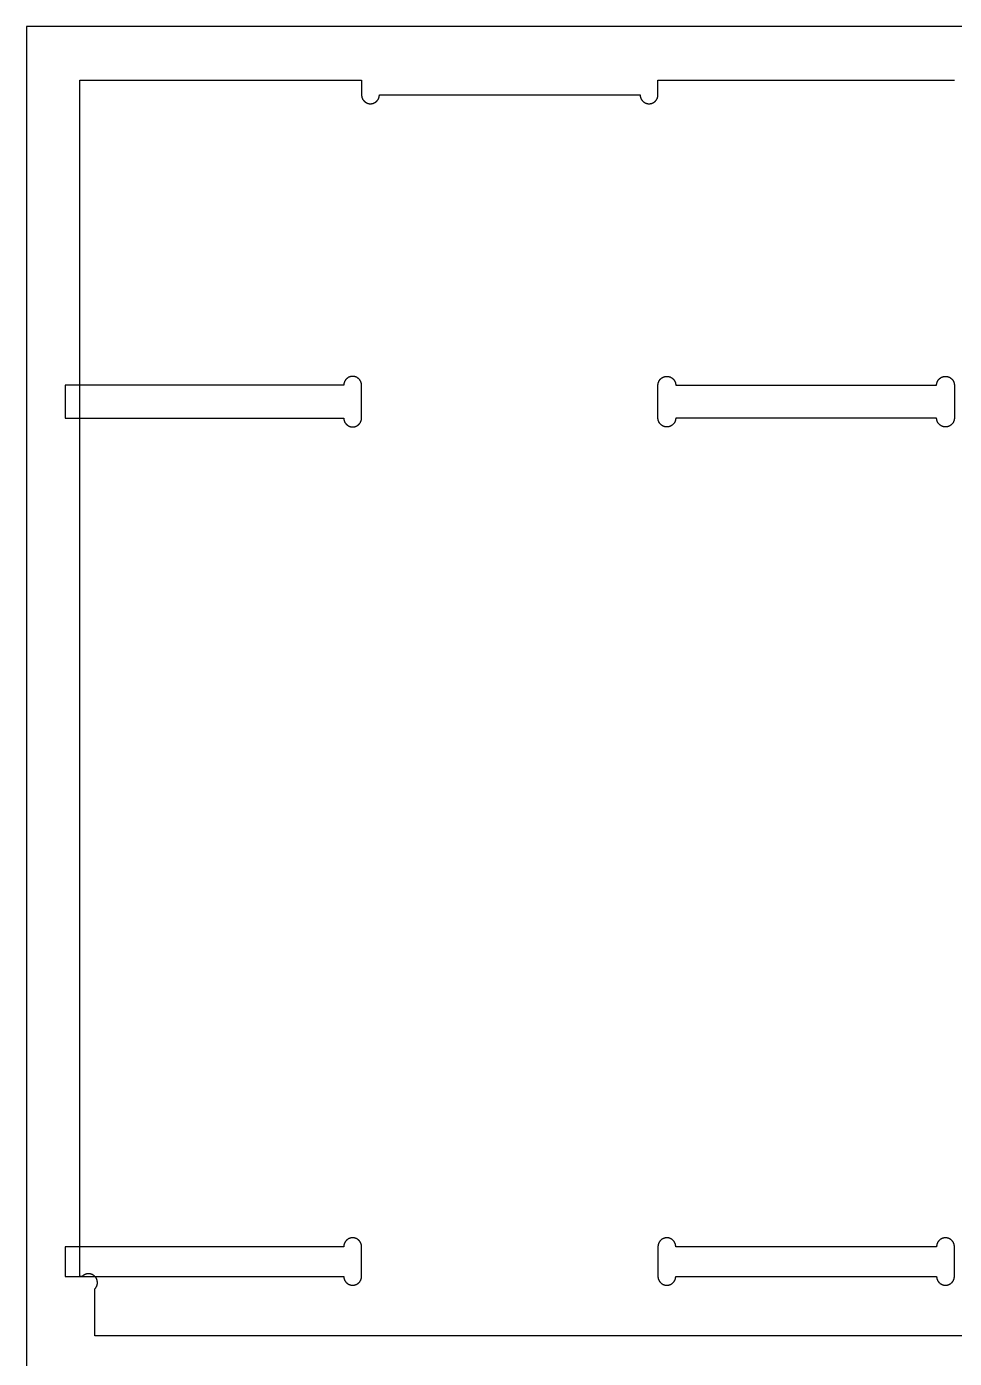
# Model space of a CAD drawing. Header units: millimetres. Extents: x -6043 to -5448, y -3026 to -1496.
# Drawn here: x -6042.7 to -5729.7, y -1944.9 to -1495.9 of the extents above; entities that cross this region are included whole.
import ezdxf

# ---------------------------------------------------------------- set-up
doc = ezdxf.new("R2010")
doc.units = ezdxf.units.MM
doc.header["$MEASUREMENT"] = 0
for name, color, linetype, true_color in [('FAB$CUTEXT-D10-TE6', 80, 'Continuous', 0x2fff00), ('FAB$POCKET-D4.3-TE6', 44, 'Continuous', 0xa67100), ('FAB$POCKET-D5-TE6', 4, 'Continuous', 0x00fff5), ('PRO$VOLUMES', 1, 'Continuous', 0xff0000)]:
    doc.layers.add(name, color=color, linetype=linetype, true_color=true_color)

msp = doc.modelspace()

# ---------------------------------------------------------------- linework, layer by layer
at = {"layer": 'FAB$CUTEXT-D10-TE6'}
for points in [[(-6024.72, -1917.21), (-6024.72, -1513.85), (-5929.72, -1513.85)], [(-5929.72, -1513.85), (-5929.72, -1518.86)], [(-5829.72, -1518.86), (-5829.72, -1513.85)], [(-5829.72, -1513.85), (-5729.72, -1513.85)], [(-5929.72, -1518.86), (-5929.72, -1518.92), (-5929.71, -1518.99), (-5929.71, -1519.06), (-5929.71, -1519.13), (-5929.7, -1519.19), (-5929.69, -1519.26), (-5929.68, -1519.33), (-5929.67, -1519.4), (-5929.65, -1519.47), (-5929.64, -1519.54), (-5929.62, -1519.61), (-5929.6, -1519.68), (-5929.58, -1519.75), (-5929.56, -1519.82), (-5929.53, -1519.89), (-5929.51, -1519.96), (-5929.48, -1520.03), (-5929.45, -1520.1), (-5929.42, -1520.17), (-5929.38, -1520.23), (-5929.35, -1520.3), (-5929.31, -1520.37), (-5929.27, -1520.43), (-5929.23, -1520.5), (-5929.19, -1520.56), (-5929.14, -1520.62), (-5929.09, -1520.69), (-5929.05, -1520.75), (-5929, -1520.81), (-5928.95, -1520.86), (-5928.89, -1520.92), (-5928.84, -1520.98), (-5928.78, -1521.03), (-5928.73, -1521.08), (-5928.67, -1521.14), (-5928.61, -1521.18), (-5928.55, -1521.23), (-5928.49, -1521.28), (-5928.42, -1521.32), (-5928.36, -1521.37), (-5928.29, -1521.41), (-5928.23, -1521.45), (-5928.16, -1521.48), (-5928.1, -1521.52), (-5928.03, -1521.55), (-5927.96, -1521.59), (-5927.89, -1521.62), (-5927.82, -1521.65), (-5927.75, -1521.67), (-5927.68, -1521.7), (-5927.61, -1521.72), (-5927.54, -1521.74), (-5927.47, -1521.76), (-5927.4, -1521.78), (-5927.33, -1521.79), (-5927.26, -1521.81), (-5927.19, -1521.82), (-5927.12, -1521.83), (-5927.06, -1521.84), (-5926.99, -1521.84), (-5926.92, -1521.85), (-5926.85, -1521.85), (-5926.78, -1521.85), (-5926.72, -1521.86), (-5926.65, -1521.85), (-5926.58, -1521.85), (-5926.52, -1521.85), (-5926.45, -1521.84), (-5926.38, -1521.84), (-5926.31, -1521.83), (-5926.24, -1521.82), (-5926.17, -1521.81), (-5926.1, -1521.79), (-5926.03, -1521.78), (-5925.96, -1521.76), (-5925.89, -1521.74), (-5925.82, -1521.72), (-5925.75, -1521.7), (-5925.68, -1521.67), (-5925.61, -1521.65), (-5925.54, -1521.62), (-5925.48, -1521.59), (-5925.41, -1521.55), (-5925.34, -1521.52), (-5925.27, -1521.48), (-5925.21, -1521.45), (-5925.14, -1521.41), (-5925.08, -1521.37), (-5925.01, -1521.32), (-5924.95, -1521.28), (-5924.89, -1521.23), (-5924.83, -1521.18), (-5924.77, -1521.14), (-5924.71, -1521.08), (-5924.65, -1521.03), (-5924.6, -1520.98), (-5924.54, -1520.92), (-5924.49, -1520.86), (-5924.44, -1520.81), (-5924.39, -1520.75), (-5924.34, -1520.69), (-5924.29, -1520.62), (-5924.25, -1520.56), (-5924.21, -1520.5), (-5924.17, -1520.43), (-5924.13, -1520.37), (-5924.09, -1520.3), (-5924.05, -1520.23), (-5924.02, -1520.17), (-5923.99, -1520.1), (-5923.96, -1520.03), (-5923.93, -1519.96), (-5923.9, -1519.89), (-5923.88, -1519.82), (-5923.85, -1519.75), (-5923.83, -1519.68), (-5923.81, -1519.61), (-5923.8, -1519.54), (-5923.78, -1519.47), (-5923.77, -1519.4), (-5923.76, -1519.33), (-5923.75, -1519.26), (-5923.74, -1519.19), (-5923.73, -1519.13), (-5923.72, -1519.06), (-5923.72, -1518.99), (-5923.72, -1518.92), (-5923.72, -1518.86)], [(-5923.72, -1518.86), (-5835.72, -1518.86)], [(-5835.72, -1518.86), (-5835.72, -1518.92), (-5835.71, -1518.99), (-5835.71, -1519.06), (-5835.71, -1519.13), (-5835.7, -1519.19), (-5835.69, -1519.26), (-5835.68, -1519.33), (-5835.67, -1519.4), (-5835.65, -1519.47), (-5835.64, -1519.54), (-5835.62, -1519.61), (-5835.6, -1519.68), (-5835.58, -1519.75), (-5835.56, -1519.82), (-5835.53, -1519.89), (-5835.51, -1519.96), (-5835.48, -1520.03), (-5835.45, -1520.1), (-5835.42, -1520.17), (-5835.38, -1520.23), (-5835.35, -1520.3), (-5835.31, -1520.37), (-5835.27, -1520.43), (-5835.23, -1520.5), (-5835.19, -1520.56), (-5835.14, -1520.62), (-5835.09, -1520.69), (-5835.05, -1520.75), (-5835, -1520.81), (-5834.95, -1520.86), (-5834.89, -1520.92), (-5834.84, -1520.98), (-5834.78, -1521.03), (-5834.73, -1521.08), (-5834.67, -1521.14), (-5834.61, -1521.18), (-5834.55, -1521.23), (-5834.49, -1521.28), (-5834.42, -1521.32), (-5834.36, -1521.37), (-5834.29, -1521.41), (-5834.23, -1521.45), (-5834.16, -1521.48), (-5834.1, -1521.52), (-5834.03, -1521.55), (-5833.96, -1521.59), (-5833.89, -1521.62), (-5833.82, -1521.65), (-5833.75, -1521.67), (-5833.68, -1521.7), (-5833.61, -1521.72), (-5833.54, -1521.74), (-5833.47, -1521.76), (-5833.4, -1521.78), (-5833.33, -1521.79), (-5833.26, -1521.81), (-5833.19, -1521.82), (-5833.12, -1521.83), (-5833.06, -1521.84), (-5832.99, -1521.84), (-5832.92, -1521.85), (-5832.85, -1521.85), (-5832.78, -1521.85), (-5832.72, -1521.86), (-5832.65, -1521.85), (-5832.58, -1521.85), (-5832.52, -1521.85), (-5832.45, -1521.84), (-5832.38, -1521.84), (-5832.31, -1521.83), (-5832.24, -1521.82), (-5832.17, -1521.81), (-5832.1, -1521.79), (-5832.03, -1521.78), (-5831.96, -1521.76), (-5831.89, -1521.74), (-5831.82, -1521.72), (-5831.75, -1521.7), (-5831.68, -1521.67), (-5831.61, -1521.65), (-5831.54, -1521.62), (-5831.48, -1521.59), (-5831.41, -1521.55), (-5831.34, -1521.52), (-5831.27, -1521.48), (-5831.21, -1521.45), (-5831.14, -1521.41), (-5831.08, -1521.37), (-5831.01, -1521.32), (-5830.95, -1521.28), (-5830.89, -1521.23), (-5830.83, -1521.18), (-5830.77, -1521.14), (-5830.71, -1521.08), (-5830.65, -1521.03), (-5830.6, -1520.98), (-5830.54, -1520.92), (-5830.49, -1520.86), (-5830.44, -1520.81), (-5830.39, -1520.75), (-5830.34, -1520.69), (-5830.29, -1520.62), (-5830.25, -1520.56), (-5830.21, -1520.5), (-5830.17, -1520.43), (-5830.13, -1520.37), (-5830.09, -1520.3), (-5830.05, -1520.23), (-5830.02, -1520.17), (-5829.99, -1520.1), (-5829.96, -1520.03), (-5829.93, -1519.96), (-5829.9, -1519.89), (-5829.88, -1519.82), (-5829.85, -1519.75), (-5829.83, -1519.68), (-5829.81, -1519.61), (-5829.8, -1519.54), (-5829.78, -1519.47), (-5829.77, -1519.4), (-5829.76, -1519.33), (-5829.75, -1519.26), (-5829.74, -1519.19), (-5829.73, -1519.13), (-5829.72, -1519.06), (-5829.72, -1518.99), (-5829.72, -1518.92), (-5829.72, -1518.86)], [(-6023.96, -1917.21), (-6024.72, -1917.21)], [(-6019.72, -1921.45), (-6019.65, -1921.38), (-6019.58, -1921.3), (-6019.51, -1921.22), (-6019.45, -1921.14), (-6019.38, -1921.06), (-6019.33, -1920.97), (-6019.27, -1920.88), (-6019.22, -1920.79), (-6019.17, -1920.7), (-6019.12, -1920.61), (-6019.08, -1920.52), (-6019.04, -1920.42), (-6019.01, -1920.32), (-6018.97, -1920.22), (-6018.95, -1920.13), (-6018.92, -1920.03), (-6018.9, -1919.92), (-6018.88, -1919.82), (-6018.86, -1919.72), (-6018.85, -1919.62), (-6018.84, -1919.51), (-6018.84, -1919.41), (-6018.84, -1919.31), (-6018.84, -1919.2), (-6018.85, -1919.1), (-6018.86, -1919), (-6018.87, -1918.89), (-6018.89, -1918.79), (-6018.91, -1918.69), (-6018.93, -1918.59), (-6018.96, -1918.49), (-6018.99, -1918.39), (-6019.02, -1918.29), (-6019.06, -1918.2), (-6019.1, -1918.1), (-6019.15, -1918.01), (-6019.19, -1917.92), (-6019.25, -1917.82), (-6019.3, -1917.74), (-6019.36, -1917.65), (-6019.41, -1917.56), (-6019.48, -1917.48), (-6019.54, -1917.4), (-6019.61, -1917.32), (-6019.68, -1917.25), (-6019.75, -1917.17), (-6019.83, -1917.1), (-6019.91, -1917.04), (-6019.99, -1916.97), (-6020.07, -1916.91), (-6020.16, -1916.85), (-6020.24, -1916.79), (-6020.33, -1916.74), (-6020.42, -1916.69), (-6020.51, -1916.64), (-6020.61, -1916.6), (-6020.7, -1916.56), (-6020.8, -1916.52), (-6020.9, -1916.48), (-6021, -1916.45), (-6021.1, -1916.43), (-6021.2, -1916.4), (-6021.3, -1916.38), (-6021.4, -1916.36), (-6021.5, -1916.35), (-6021.61, -1916.34), (-6021.71, -1916.34), (-6021.81, -1916.33), (-6021.92, -1916.33), (-6022.02, -1916.34), (-6022.12, -1916.35), (-6022.23, -1916.36), (-6022.33, -1916.37), (-6022.43, -1916.39), (-6022.53, -1916.41), (-6022.63, -1916.44), (-6022.73, -1916.47), (-6022.83, -1916.5), (-6022.93, -1916.54), (-6023.02, -1916.58), (-6023.12, -1916.62), (-6023.21, -1916.66), (-6023.3, -1916.71), (-6023.39, -1916.76), (-6023.48, -1916.82), (-6023.56, -1916.88), (-6023.65, -1916.94), (-6023.73, -1917), (-6023.81, -1917.07), (-6023.89, -1917.14), (-6023.96, -1917.21)], [(-6019.72, -1937.21), (-6019.72, -1921.45)], [(-5539.72, -1937.21), (-6019.72, -1937.21)]]:
    msp.add_lwpolyline(points, dxfattribs=at)
at = {"layer": 'FAB$POCKET-D4.3-TE6'}
for points in [[(-5929.72, -1616.77), (-5929.72, -1616.7), (-5929.72, -1616.63), (-5929.73, -1616.56), (-5929.73, -1616.49), (-5929.74, -1616.41), (-5929.75, -1616.34), (-5929.76, -1616.27), (-5929.77, -1616.19), (-5929.79, -1616.12), (-5929.81, -1616.05), (-5929.82, -1615.98), (-5929.85, -1615.91), (-5929.87, -1615.84), (-5929.89, -1615.76), (-5929.92, -1615.69), (-5929.95, -1615.63), (-5929.97, -1615.56), (-5930.01, -1615.49), (-5930.04, -1615.42), (-5930.07, -1615.36), (-5930.11, -1615.29), (-5930.15, -1615.23), (-5930.18, -1615.16), (-5930.23, -1615.1), (-5930.27, -1615.04), (-5930.31, -1614.98), (-5930.35, -1614.92), (-5930.4, -1614.87), (-5930.45, -1614.81), (-5930.5, -1614.76), (-5930.54, -1614.7), (-5930.59, -1614.65), (-5930.65, -1614.6), (-5930.7, -1614.55), (-5930.75, -1614.5), (-5930.81, -1614.46), (-5930.87, -1614.41), (-5930.92, -1614.37), (-5930.98, -1614.32), (-5931.04, -1614.28), (-5931.11, -1614.24), (-5931.17, -1614.2), (-5931.23, -1614.16), (-5931.3, -1614.13), (-5931.36, -1614.09), (-5931.43, -1614.06), (-5931.5, -1614.03), (-5931.57, -1614), (-5931.64, -1613.97), (-5931.71, -1613.95), (-5931.78, -1613.92), (-5931.85, -1613.9), (-5931.92, -1613.88), (-5931.99, -1613.86), (-5932.06, -1613.84), (-5932.14, -1613.83), (-5932.21, -1613.81), (-5932.28, -1613.8), (-5932.35, -1613.79), (-5932.43, -1613.79), (-5932.5, -1613.78), (-5932.57, -1613.78), (-5932.64, -1613.77), (-5932.72, -1613.77), (-5932.79, -1613.77), (-5932.86, -1613.77), (-5932.93, -1613.78), (-5933.01, -1613.79), (-5933.08, -1613.79), (-5933.15, -1613.8), (-5933.22, -1613.81), (-5933.3, -1613.83), (-5933.37, -1613.84), (-5933.44, -1613.86), (-5933.51, -1613.88), (-5933.58, -1613.9), (-5933.65, -1613.92), (-5933.73, -1613.95), (-5933.8, -1613.97), (-5933.86, -1614), (-5933.93, -1614.03), (-5934, -1614.06), (-5934.07, -1614.09), (-5934.13, -1614.13), (-5934.2, -1614.16), (-5934.26, -1614.2), (-5934.33, -1614.24), (-5934.39, -1614.28), (-5934.45, -1614.32), (-5934.51, -1614.36), (-5934.57, -1614.41), (-5934.62, -1614.46), (-5934.68, -1614.5), (-5934.73, -1614.55), (-5934.79, -1614.6), (-5934.84, -1614.65), (-5934.89, -1614.7), (-5934.94, -1614.75), (-5934.99, -1614.81), (-5935.03, -1614.86), (-5935.08, -1614.92), (-5935.12, -1614.98), (-5935.17, -1615.04), (-5935.21, -1615.1), (-5935.25, -1615.16), (-5935.29, -1615.22), (-5935.33, -1615.29), (-5935.36, -1615.35), (-5935.4, -1615.42), (-5935.43, -1615.49), (-5935.46, -1615.55), (-5935.49, -1615.62), (-5935.52, -1615.69), (-5935.54, -1615.76), (-5935.57, -1615.83), (-5935.59, -1615.9), (-5935.61, -1615.98), (-5935.63, -1616.05), (-5935.65, -1616.12), (-5935.66, -1616.19), (-5935.67, -1616.26), (-5935.69, -1616.34), (-5935.7, -1616.41), (-5935.7, -1616.48), (-5935.71, -1616.55), (-5935.71, -1616.63), (-5935.72, -1616.7), (-5935.72, -1616.77)], [(-5829.72, -1616.77), (-5829.72, -1616.7), (-5829.71, -1616.64), (-5829.71, -1616.57), (-5829.71, -1616.5), (-5829.7, -1616.43), (-5829.69, -1616.36), (-5829.68, -1616.3), (-5829.67, -1616.23), (-5829.65, -1616.16), (-5829.64, -1616.09), (-5829.62, -1616.02), (-5829.6, -1615.95), (-5829.58, -1615.88), (-5829.56, -1615.81), (-5829.53, -1615.74), (-5829.51, -1615.67), (-5829.48, -1615.6), (-5829.45, -1615.53), (-5829.42, -1615.46), (-5829.38, -1615.39), (-5829.35, -1615.33), (-5829.31, -1615.26), (-5829.27, -1615.19), (-5829.23, -1615.13), (-5829.19, -1615.07), (-5829.14, -1615), (-5829.09, -1614.94), (-5829.05, -1614.88), (-5829, -1614.82), (-5828.95, -1614.76), (-5828.89, -1614.71), (-5828.84, -1614.65), (-5828.78, -1614.6), (-5828.73, -1614.54), (-5828.67, -1614.49), (-5828.61, -1614.44), (-5828.55, -1614.39), (-5828.49, -1614.35), (-5828.42, -1614.3), (-5828.36, -1614.26), (-5828.29, -1614.22), (-5828.23, -1614.18), (-5828.16, -1614.14), (-5828.1, -1614.11), (-5828.03, -1614.07), (-5827.96, -1614.04), (-5827.89, -1614.01), (-5827.82, -1613.98), (-5827.75, -1613.96), (-5827.68, -1613.93), (-5827.61, -1613.91), (-5827.54, -1613.89), (-5827.47, -1613.87), (-5827.4, -1613.85), (-5827.33, -1613.84), (-5827.26, -1613.82), (-5827.19, -1613.81), (-5827.12, -1613.8), (-5827.06, -1613.79), (-5826.99, -1613.78), (-5826.92, -1613.78), (-5826.85, -1613.77), (-5826.78, -1613.77), (-5826.72, -1613.77), (-5826.65, -1613.77), (-5826.58, -1613.77), (-5826.52, -1613.78), (-5826.45, -1613.78), (-5826.38, -1613.79), (-5826.31, -1613.8), (-5826.24, -1613.81), (-5826.17, -1613.82), (-5826.1, -1613.84), (-5826.03, -1613.85), (-5825.96, -1613.87), (-5825.89, -1613.89), (-5825.82, -1613.91), (-5825.75, -1613.93), (-5825.68, -1613.96), (-5825.61, -1613.98), (-5825.54, -1614.01), (-5825.48, -1614.04), (-5825.41, -1614.07), (-5825.34, -1614.11), (-5825.27, -1614.14), (-5825.21, -1614.18), (-5825.14, -1614.22), (-5825.08, -1614.26), (-5825.01, -1614.3), (-5824.95, -1614.35), (-5824.89, -1614.39), (-5824.83, -1614.44), (-5824.77, -1614.49), (-5824.71, -1614.54), (-5824.65, -1614.6), (-5824.6, -1614.65), (-5824.54, -1614.71), (-5824.49, -1614.76), (-5824.44, -1614.82), (-5824.39, -1614.88), (-5824.34, -1614.94), (-5824.29, -1615), (-5824.25, -1615.07), (-5824.21, -1615.13), (-5824.17, -1615.19), (-5824.13, -1615.26), (-5824.09, -1615.33), (-5824.05, -1615.39), (-5824.02, -1615.46), (-5823.99, -1615.53), (-5823.96, -1615.6), (-5823.93, -1615.67), (-5823.9, -1615.74), (-5823.88, -1615.81), (-5823.85, -1615.88), (-5823.83, -1615.95), (-5823.81, -1616.02), (-5823.8, -1616.09), (-5823.78, -1616.16), (-5823.77, -1616.23), (-5823.76, -1616.3), (-5823.75, -1616.36), (-5823.74, -1616.43), (-5823.73, -1616.5), (-5823.72, -1616.57), (-5823.72, -1616.64), (-5823.72, -1616.7), (-5823.72, -1616.77)], [(-5735.72, -1616.77), (-5735.72, -1616.7), (-5735.71, -1616.63), (-5735.71, -1616.55), (-5735.7, -1616.48), (-5735.7, -1616.41), (-5735.69, -1616.34), (-5735.67, -1616.26), (-5735.66, -1616.19), (-5735.65, -1616.12), (-5735.63, -1616.05), (-5735.61, -1615.98), (-5735.59, -1615.9), (-5735.57, -1615.83), (-5735.54, -1615.76), (-5735.52, -1615.69), (-5735.49, -1615.62), (-5735.46, -1615.55), (-5735.43, -1615.49), (-5735.4, -1615.42), (-5735.36, -1615.35), (-5735.33, -1615.29), (-5735.29, -1615.22), (-5735.25, -1615.16), (-5735.21, -1615.1), (-5735.17, -1615.04), (-5735.12, -1614.98), (-5735.08, -1614.92), (-5735.03, -1614.86), (-5734.99, -1614.81), (-5734.94, -1614.75), (-5734.89, -1614.7), (-5734.84, -1614.65), (-5734.79, -1614.6), (-5734.73, -1614.55), (-5734.68, -1614.5), (-5734.62, -1614.46), (-5734.57, -1614.41), (-5734.51, -1614.36), (-5734.45, -1614.32), (-5734.39, -1614.28), (-5734.33, -1614.24), (-5734.26, -1614.2), (-5734.2, -1614.16), (-5734.13, -1614.13), (-5734.07, -1614.09), (-5734, -1614.06), (-5733.93, -1614.03), (-5733.86, -1614), (-5733.8, -1613.97), (-5733.73, -1613.95), (-5733.65, -1613.92), (-5733.58, -1613.9), (-5733.51, -1613.88), (-5733.44, -1613.86), (-5733.37, -1613.84), (-5733.3, -1613.83), (-5733.22, -1613.81), (-5733.15, -1613.8), (-5733.08, -1613.79), (-5733.01, -1613.79), (-5732.93, -1613.78), (-5732.86, -1613.77), (-5732.79, -1613.77), (-5732.72, -1613.77), (-5732.64, -1613.77), (-5732.57, -1613.78), (-5732.5, -1613.78), (-5732.43, -1613.79), (-5732.35, -1613.79), (-5732.28, -1613.8), (-5732.21, -1613.81), (-5732.14, -1613.83), (-5732.06, -1613.84), (-5731.99, -1613.86), (-5731.92, -1613.88), (-5731.85, -1613.9), (-5731.78, -1613.92), (-5731.71, -1613.95), (-5731.64, -1613.97), (-5731.57, -1614), (-5731.5, -1614.03), (-5731.43, -1614.06), (-5731.36, -1614.09), (-5731.3, -1614.13), (-5731.23, -1614.16), (-5731.17, -1614.2), (-5731.11, -1614.24), (-5731.04, -1614.28), (-5730.98, -1614.32), (-5730.92, -1614.37), (-5730.87, -1614.41), (-5730.81, -1614.46), (-5730.75, -1614.5), (-5730.7, -1614.55), (-5730.65, -1614.6), (-5730.59, -1614.65), (-5730.54, -1614.7), (-5730.5, -1614.76), (-5730.45, -1614.81), (-5730.4, -1614.87), (-5730.35, -1614.92), (-5730.31, -1614.98), (-5730.27, -1615.04), (-5730.23, -1615.1), (-5730.18, -1615.16), (-5730.15, -1615.23), (-5730.11, -1615.29), (-5730.07, -1615.36), (-5730.04, -1615.42), (-5730.01, -1615.49), (-5729.97, -1615.56), (-5729.94, -1615.63), (-5729.92, -1615.69), (-5729.89, -1615.76), (-5729.87, -1615.84), (-5729.84, -1615.91), (-5729.82, -1615.98), (-5729.81, -1616.05), (-5729.79, -1616.12), (-5729.77, -1616.19), (-5729.76, -1616.27), (-5729.75, -1616.34), (-5729.74, -1616.41), (-5729.73, -1616.49), (-5729.73, -1616.56), (-5729.72, -1616.63), (-5729.72, -1616.7), (-5729.72, -1616.77)], [(-5935.72, -1616.77), (-6029.72, -1616.77), (-6029.72, -1627.81), (-5935.72, -1627.81)], [(-5929.72, -1627.81), (-5929.72, -1616.77)], [(-5829.72, -1627.81), (-5829.72, -1616.77)], [(-5823.72, -1616.77), (-5735.72, -1616.77)], [(-5729.72, -1616.77), (-5729.72, -1627.81)], [(-5935.72, -1627.81), (-5935.72, -1627.87), (-5935.71, -1627.94), (-5935.71, -1628.01), (-5935.71, -1628.07), (-5935.7, -1628.14), (-5935.69, -1628.21), (-5935.68, -1628.28), (-5935.67, -1628.35), (-5935.65, -1628.42), (-5935.64, -1628.49), (-5935.62, -1628.56), (-5935.6, -1628.63), (-5935.58, -1628.7), (-5935.56, -1628.77), (-5935.53, -1628.84), (-5935.51, -1628.91), (-5935.48, -1628.98), (-5935.45, -1629.05), (-5935.42, -1629.12), (-5935.38, -1629.18), (-5935.35, -1629.25), (-5935.31, -1629.32), (-5935.27, -1629.38), (-5935.23, -1629.45), (-5935.19, -1629.51), (-5935.14, -1629.57), (-5935.09, -1629.64), (-5935.05, -1629.7), (-5935, -1629.76), (-5934.95, -1629.81), (-5934.89, -1629.87), (-5934.84, -1629.93), (-5934.78, -1629.98), (-5934.73, -1630.03), (-5934.67, -1630.08), (-5934.61, -1630.13), (-5934.55, -1630.18), (-5934.49, -1630.23), (-5934.42, -1630.27), (-5934.36, -1630.32), (-5934.29, -1630.36), (-5934.23, -1630.4), (-5934.16, -1630.43), (-5934.1, -1630.47), (-5934.03, -1630.5), (-5933.96, -1630.54), (-5933.89, -1630.57), (-5933.82, -1630.59), (-5933.75, -1630.62), (-5933.68, -1630.65), (-5933.61, -1630.67), (-5933.54, -1630.69), (-5933.47, -1630.71), (-5933.4, -1630.73), (-5933.33, -1630.74), (-5933.26, -1630.76), (-5933.19, -1630.77), (-5933.12, -1630.78), (-5933.06, -1630.79), (-5932.99, -1630.79), (-5932.92, -1630.8), (-5932.85, -1630.8), (-5932.78, -1630.8), (-5932.72, -1630.81), (-5932.65, -1630.8), (-5932.58, -1630.8), (-5932.52, -1630.8), (-5932.45, -1630.79), (-5932.38, -1630.79), (-5932.31, -1630.78), (-5932.24, -1630.77), (-5932.17, -1630.76), (-5932.1, -1630.74), (-5932.03, -1630.73), (-5931.96, -1630.71), (-5931.89, -1630.69), (-5931.82, -1630.67), (-5931.75, -1630.65), (-5931.68, -1630.62), (-5931.61, -1630.59), (-5931.54, -1630.57), (-5931.48, -1630.54), (-5931.41, -1630.5), (-5931.34, -1630.47), (-5931.27, -1630.43), (-5931.21, -1630.4), (-5931.14, -1630.36), (-5931.08, -1630.32), (-5931.01, -1630.27), (-5930.95, -1630.23), (-5930.89, -1630.18), (-5930.83, -1630.13), (-5930.77, -1630.08), (-5930.71, -1630.03), (-5930.65, -1629.98), (-5930.6, -1629.93), (-5930.54, -1629.87), (-5930.49, -1629.81), (-5930.44, -1629.76), (-5930.39, -1629.7), (-5930.34, -1629.64), (-5930.29, -1629.57), (-5930.25, -1629.51), (-5930.21, -1629.45), (-5930.17, -1629.38), (-5930.13, -1629.32), (-5930.09, -1629.25), (-5930.05, -1629.18), (-5930.02, -1629.12), (-5929.99, -1629.05), (-5929.96, -1628.98), (-5929.93, -1628.91), (-5929.9, -1628.84), (-5929.88, -1628.77), (-5929.85, -1628.7), (-5929.83, -1628.63), (-5929.81, -1628.56), (-5929.8, -1628.49), (-5929.78, -1628.42), (-5929.77, -1628.35), (-5929.76, -1628.28), (-5929.75, -1628.21), (-5929.74, -1628.14), (-5929.73, -1628.07), (-5929.72, -1628.01), (-5929.72, -1627.94), (-5929.72, -1627.87), (-5929.72, -1627.81)], [(-5823.72, -1627.81), (-5823.72, -1627.87), (-5823.72, -1627.94), (-5823.72, -1628.01), (-5823.73, -1628.07), (-5823.74, -1628.14), (-5823.75, -1628.21), (-5823.76, -1628.28), (-5823.77, -1628.35), (-5823.78, -1628.42), (-5823.8, -1628.49), (-5823.81, -1628.56), (-5823.83, -1628.63), (-5823.85, -1628.7), (-5823.88, -1628.77), (-5823.9, -1628.84), (-5823.93, -1628.91), (-5823.96, -1628.98), (-5823.99, -1629.05), (-5824.02, -1629.12), (-5824.05, -1629.18), (-5824.09, -1629.25), (-5824.13, -1629.32), (-5824.17, -1629.38), (-5824.21, -1629.45), (-5824.25, -1629.51), (-5824.29, -1629.57), (-5824.34, -1629.64), (-5824.39, -1629.7), (-5824.44, -1629.76), (-5824.49, -1629.81), (-5824.54, -1629.87), (-5824.6, -1629.93), (-5824.65, -1629.98), (-5824.71, -1630.03), (-5824.77, -1630.08), (-5824.83, -1630.13), (-5824.89, -1630.18), (-5824.95, -1630.23), (-5825.01, -1630.27), (-5825.08, -1630.32), (-5825.14, -1630.36), (-5825.21, -1630.4), (-5825.27, -1630.43), (-5825.34, -1630.47), (-5825.41, -1630.5), (-5825.48, -1630.54), (-5825.54, -1630.57), (-5825.61, -1630.59), (-5825.68, -1630.62), (-5825.75, -1630.65), (-5825.82, -1630.67), (-5825.89, -1630.69), (-5825.96, -1630.71), (-5826.03, -1630.73), (-5826.1, -1630.74), (-5826.17, -1630.76), (-5826.24, -1630.77), (-5826.31, -1630.78), (-5826.38, -1630.79), (-5826.45, -1630.79), (-5826.52, -1630.8), (-5826.58, -1630.8), (-5826.65, -1630.8), (-5826.72, -1630.81), (-5826.78, -1630.8), (-5826.85, -1630.8), (-5826.92, -1630.8), (-5826.99, -1630.79), (-5827.06, -1630.79), (-5827.12, -1630.78), (-5827.19, -1630.77), (-5827.26, -1630.76), (-5827.33, -1630.74), (-5827.4, -1630.73), (-5827.47, -1630.71), (-5827.54, -1630.69), (-5827.61, -1630.67), (-5827.68, -1630.65), (-5827.75, -1630.62), (-5827.82, -1630.59), (-5827.89, -1630.57), (-5827.96, -1630.54), (-5828.03, -1630.5), (-5828.1, -1630.47), (-5828.16, -1630.43), (-5828.23, -1630.4), (-5828.29, -1630.36), (-5828.36, -1630.32), (-5828.42, -1630.27), (-5828.49, -1630.23), (-5828.55, -1630.18), (-5828.61, -1630.13), (-5828.67, -1630.08), (-5828.73, -1630.03), (-5828.78, -1629.98), (-5828.84, -1629.93), (-5828.89, -1629.87), (-5828.95, -1629.81), (-5829, -1629.76), (-5829.05, -1629.7), (-5829.09, -1629.64), (-5829.14, -1629.57), (-5829.19, -1629.51), (-5829.23, -1629.45), (-5829.27, -1629.38), (-5829.31, -1629.32), (-5829.35, -1629.25), (-5829.38, -1629.18), (-5829.42, -1629.12), (-5829.45, -1629.05), (-5829.48, -1628.98), (-5829.51, -1628.91), (-5829.53, -1628.84), (-5829.56, -1628.77), (-5829.58, -1628.7), (-5829.6, -1628.63), (-5829.62, -1628.56), (-5829.64, -1628.49), (-5829.65, -1628.42), (-5829.67, -1628.35), (-5829.68, -1628.28), (-5829.69, -1628.21), (-5829.7, -1628.14), (-5829.71, -1628.07), (-5829.71, -1628.01), (-5829.71, -1627.94), (-5829.72, -1627.87), (-5829.72, -1627.81)], [(-5735.72, -1627.81), (-5823.72, -1627.81)], [(-5729.72, -1627.81), (-5729.72, -1627.87), (-5729.72, -1627.94), (-5729.72, -1628.01), (-5729.73, -1628.07), (-5729.74, -1628.14), (-5729.75, -1628.21), (-5729.76, -1628.28), (-5729.77, -1628.35), (-5729.78, -1628.42), (-5729.8, -1628.49), (-5729.81, -1628.56), (-5729.83, -1628.63), (-5729.85, -1628.7), (-5729.88, -1628.77), (-5729.9, -1628.84), (-5729.93, -1628.91), (-5729.96, -1628.98), (-5729.99, -1629.05), (-5730.02, -1629.12), (-5730.05, -1629.18), (-5730.09, -1629.25), (-5730.13, -1629.32), (-5730.17, -1629.38), (-5730.21, -1629.45), (-5730.25, -1629.51), (-5730.29, -1629.57), (-5730.34, -1629.64), (-5730.39, -1629.7), (-5730.44, -1629.76), (-5730.49, -1629.81), (-5730.54, -1629.87), (-5730.6, -1629.93), (-5730.65, -1629.98), (-5730.71, -1630.03), (-5730.77, -1630.08), (-5730.83, -1630.13), (-5730.89, -1630.18), (-5730.95, -1630.23), (-5731.01, -1630.27), (-5731.08, -1630.32), (-5731.14, -1630.36), (-5731.21, -1630.4), (-5731.27, -1630.43), (-5731.34, -1630.47), (-5731.41, -1630.5), (-5731.48, -1630.54), (-5731.54, -1630.57), (-5731.61, -1630.59), (-5731.68, -1630.62), (-5731.75, -1630.65), (-5731.82, -1630.67), (-5731.89, -1630.69), (-5731.96, -1630.71), (-5732.03, -1630.73), (-5732.1, -1630.74), (-5732.17, -1630.76), (-5732.24, -1630.77), (-5732.31, -1630.78), (-5732.38, -1630.79), (-5732.45, -1630.79), (-5732.52, -1630.8), (-5732.58, -1630.8), (-5732.65, -1630.8), (-5732.72, -1630.81), (-5732.78, -1630.8), (-5732.85, -1630.8), (-5732.92, -1630.8), (-5732.99, -1630.79), (-5733.06, -1630.79), (-5733.12, -1630.78), (-5733.19, -1630.77), (-5733.26, -1630.76), (-5733.33, -1630.74), (-5733.4, -1630.73), (-5733.47, -1630.71), (-5733.54, -1630.69), (-5733.61, -1630.67), (-5733.68, -1630.65), (-5733.75, -1630.62), (-5733.82, -1630.59), (-5733.89, -1630.57), (-5733.96, -1630.54), (-5734.03, -1630.5), (-5734.1, -1630.47), (-5734.16, -1630.43), (-5734.23, -1630.4), (-5734.29, -1630.36), (-5734.36, -1630.32), (-5734.42, -1630.27), (-5734.49, -1630.23), (-5734.55, -1630.18), (-5734.61, -1630.13), (-5734.67, -1630.08), (-5734.73, -1630.03), (-5734.78, -1629.98), (-5734.84, -1629.93), (-5734.89, -1629.87), (-5734.95, -1629.81), (-5735, -1629.76), (-5735.05, -1629.7), (-5735.09, -1629.64), (-5735.14, -1629.57), (-5735.19, -1629.51), (-5735.23, -1629.45), (-5735.27, -1629.38), (-5735.31, -1629.32), (-5735.35, -1629.25), (-5735.38, -1629.18), (-5735.42, -1629.12), (-5735.45, -1629.05), (-5735.48, -1628.98), (-5735.51, -1628.91), (-5735.53, -1628.84), (-5735.56, -1628.77), (-5735.58, -1628.7), (-5735.6, -1628.63), (-5735.62, -1628.56), (-5735.64, -1628.49), (-5735.65, -1628.42), (-5735.67, -1628.35), (-5735.68, -1628.28), (-5735.69, -1628.21), (-5735.7, -1628.14), (-5735.71, -1628.07), (-5735.71, -1628.01), (-5735.71, -1627.94), (-5735.72, -1627.87), (-5735.72, -1627.81)]]:
    msp.add_lwpolyline(points, dxfattribs=at)
at = {"layer": 'FAB$POCKET-D5-TE6'}
for points in [[(-5935.72, -1907.21), (-6029.72, -1907.21), (-6029.72, -1917.21), (-5935.72, -1917.21)], [(-5929.72, -1907.21), (-5929.72, -1907.14), (-5929.72, -1907.07), (-5929.73, -1907), (-5929.73, -1906.92), (-5929.74, -1906.85), (-5929.75, -1906.78), (-5929.76, -1906.71), (-5929.77, -1906.63), (-5929.79, -1906.56), (-5929.81, -1906.49), (-5929.82, -1906.42), (-5929.85, -1906.35), (-5929.87, -1906.27), (-5929.89, -1906.2), (-5929.92, -1906.13), (-5929.95, -1906.07), (-5929.97, -1906), (-5930.01, -1905.93), (-5930.04, -1905.86), (-5930.07, -1905.8), (-5930.11, -1905.73), (-5930.15, -1905.67), (-5930.18, -1905.6), (-5930.23, -1905.54), (-5930.27, -1905.48), (-5930.31, -1905.42), (-5930.35, -1905.36), (-5930.4, -1905.31), (-5930.45, -1905.25), (-5930.5, -1905.2), (-5930.54, -1905.14), (-5930.59, -1905.09), (-5930.65, -1905.04), (-5930.7, -1904.99), (-5930.75, -1904.94), (-5930.81, -1904.9), (-5930.87, -1904.85), (-5930.92, -1904.81), (-5930.98, -1904.76), (-5931.04, -1904.72), (-5931.11, -1904.68), (-5931.17, -1904.64), (-5931.23, -1904.6), (-5931.3, -1904.57), (-5931.36, -1904.53), (-5931.43, -1904.5), (-5931.5, -1904.47), (-5931.57, -1904.44), (-5931.64, -1904.41), (-5931.71, -1904.39), (-5931.78, -1904.36), (-5931.85, -1904.34), (-5931.92, -1904.32), (-5931.99, -1904.3), (-5932.06, -1904.28), (-5932.14, -1904.27), (-5932.21, -1904.25), (-5932.28, -1904.24), (-5932.35, -1904.23), (-5932.43, -1904.23), (-5932.5, -1904.22), (-5932.57, -1904.21), (-5932.64, -1904.21), (-5932.72, -1904.21), (-5932.79, -1904.21), (-5932.86, -1904.21), (-5932.93, -1904.22), (-5933.01, -1904.22), (-5933.08, -1904.23), (-5933.15, -1904.24), (-5933.22, -1904.25), (-5933.3, -1904.27), (-5933.37, -1904.28), (-5933.44, -1904.3), (-5933.51, -1904.32), (-5933.58, -1904.34), (-5933.65, -1904.36), (-5933.73, -1904.39), (-5933.8, -1904.41), (-5933.86, -1904.44), (-5933.93, -1904.47), (-5934, -1904.5), (-5934.07, -1904.53), (-5934.13, -1904.57), (-5934.2, -1904.6), (-5934.26, -1904.64), (-5934.33, -1904.68), (-5934.39, -1904.72), (-5934.45, -1904.76), (-5934.51, -1904.8), (-5934.57, -1904.85), (-5934.62, -1904.89), (-5934.68, -1904.94), (-5934.73, -1904.99), (-5934.79, -1905.04), (-5934.84, -1905.09), (-5934.89, -1905.14), (-5934.94, -1905.19), (-5934.99, -1905.25), (-5935.03, -1905.3), (-5935.08, -1905.36), (-5935.12, -1905.42), (-5935.17, -1905.48), (-5935.21, -1905.54), (-5935.25, -1905.6), (-5935.29, -1905.66), (-5935.33, -1905.73), (-5935.36, -1905.79), (-5935.4, -1905.86), (-5935.43, -1905.93), (-5935.46, -1905.99), (-5935.49, -1906.06), (-5935.52, -1906.13), (-5935.54, -1906.2), (-5935.57, -1906.27), (-5935.59, -1906.34), (-5935.61, -1906.41), (-5935.63, -1906.49), (-5935.65, -1906.56), (-5935.66, -1906.63), (-5935.67, -1906.7), (-5935.69, -1906.78), (-5935.7, -1906.85), (-5935.7, -1906.92), (-5935.71, -1906.99), (-5935.71, -1907.07), (-5935.72, -1907.14), (-5935.72, -1907.21)], [(-5929.72, -1917.21), (-5929.72, -1907.21)], [(-5823.72, -1907.21), (-5823.72, -1907.14), (-5823.72, -1907.08), (-5823.72, -1907.01), (-5823.73, -1906.94), (-5823.74, -1906.87), (-5823.75, -1906.8), (-5823.76, -1906.73), (-5823.77, -1906.67), (-5823.78, -1906.6), (-5823.8, -1906.53), (-5823.81, -1906.46), (-5823.83, -1906.39), (-5823.85, -1906.32), (-5823.88, -1906.25), (-5823.9, -1906.18), (-5823.93, -1906.11), (-5823.96, -1906.04), (-5823.99, -1905.97), (-5824.02, -1905.9), (-5824.05, -1905.83), (-5824.09, -1905.77), (-5824.13, -1905.7), (-5824.17, -1905.63), (-5824.21, -1905.57), (-5824.25, -1905.51), (-5824.29, -1905.44), (-5824.34, -1905.38), (-5824.39, -1905.32), (-5824.44, -1905.26), (-5824.49, -1905.2), (-5824.54, -1905.15), (-5824.6, -1905.09), (-5824.65, -1905.04), (-5824.71, -1904.98), (-5824.77, -1904.93), (-5824.83, -1904.88), (-5824.89, -1904.83), (-5824.95, -1904.79), (-5825.01, -1904.74), (-5825.08, -1904.7), (-5825.14, -1904.66), (-5825.21, -1904.62), (-5825.27, -1904.58), (-5825.34, -1904.55), (-5825.41, -1904.51), (-5825.48, -1904.48), (-5825.54, -1904.45), (-5825.61, -1904.42), (-5825.68, -1904.4), (-5825.75, -1904.37), (-5825.82, -1904.35), (-5825.89, -1904.33), (-5825.96, -1904.31), (-5826.03, -1904.29), (-5826.1, -1904.27), (-5826.17, -1904.26), (-5826.24, -1904.25), (-5826.31, -1904.24), (-5826.38, -1904.23), (-5826.45, -1904.22), (-5826.52, -1904.22), (-5826.58, -1904.21), (-5826.65, -1904.21), (-5826.72, -1904.21), (-5826.78, -1904.21), (-5826.85, -1904.21), (-5826.92, -1904.22), (-5826.99, -1904.22), (-5827.06, -1904.23), (-5827.12, -1904.24), (-5827.19, -1904.25), (-5827.26, -1904.26), (-5827.33, -1904.27), (-5827.4, -1904.29), (-5827.47, -1904.31), (-5827.54, -1904.33), (-5827.61, -1904.35), (-5827.68, -1904.37), (-5827.75, -1904.4), (-5827.82, -1904.42), (-5827.89, -1904.45), (-5827.96, -1904.48), (-5828.03, -1904.51), (-5828.1, -1904.55), (-5828.16, -1904.58), (-5828.23, -1904.62), (-5828.29, -1904.66), (-5828.36, -1904.7), (-5828.42, -1904.74), (-5828.49, -1904.79), (-5828.55, -1904.83), (-5828.61, -1904.88), (-5828.67, -1904.93), (-5828.73, -1904.98), (-5828.78, -1905.04), (-5828.84, -1905.09), (-5828.89, -1905.15), (-5828.95, -1905.2), (-5829, -1905.26), (-5829.05, -1905.32), (-5829.09, -1905.38), (-5829.14, -1905.44), (-5829.19, -1905.51), (-5829.23, -1905.57), (-5829.27, -1905.63), (-5829.31, -1905.7), (-5829.35, -1905.77), (-5829.38, -1905.83), (-5829.42, -1905.9), (-5829.45, -1905.97), (-5829.48, -1906.04), (-5829.51, -1906.11), (-5829.53, -1906.18), (-5829.56, -1906.25), (-5829.58, -1906.32), (-5829.6, -1906.39), (-5829.62, -1906.46), (-5829.64, -1906.53), (-5829.65, -1906.6), (-5829.67, -1906.67), (-5829.68, -1906.73), (-5829.69, -1906.8), (-5829.7, -1906.87), (-5829.71, -1906.94), (-5829.71, -1907.01), (-5829.71, -1907.08), (-5829.72, -1907.14), (-5829.72, -1907.21)], [(-5829.72, -1907.21), (-5829.72, -1917.21)], [(-5735.72, -1907.21), (-5823.72, -1907.21)], [(-5729.72, -1907.21), (-5729.72, -1907.14), (-5729.72, -1907.07), (-5729.73, -1907), (-5729.73, -1906.92), (-5729.74, -1906.85), (-5729.75, -1906.78), (-5729.76, -1906.71), (-5729.77, -1906.63), (-5729.79, -1906.56), (-5729.81, -1906.49), (-5729.82, -1906.42), (-5729.84, -1906.35), (-5729.87, -1906.27), (-5729.89, -1906.2), (-5729.92, -1906.13), (-5729.94, -1906.07), (-5729.97, -1906), (-5730.01, -1905.93), (-5730.04, -1905.86), (-5730.07, -1905.8), (-5730.11, -1905.73), (-5730.15, -1905.67), (-5730.18, -1905.6), (-5730.23, -1905.54), (-5730.27, -1905.48), (-5730.31, -1905.42), (-5730.35, -1905.36), (-5730.4, -1905.31), (-5730.45, -1905.25), (-5730.5, -1905.2), (-5730.54, -1905.14), (-5730.59, -1905.09), (-5730.65, -1905.04), (-5730.7, -1904.99), (-5730.75, -1904.94), (-5730.81, -1904.9), (-5730.87, -1904.85), (-5730.92, -1904.81), (-5730.98, -1904.76), (-5731.04, -1904.72), (-5731.11, -1904.68), (-5731.17, -1904.64), (-5731.23, -1904.6), (-5731.3, -1904.57), (-5731.36, -1904.53), (-5731.43, -1904.5), (-5731.5, -1904.47), (-5731.57, -1904.44), (-5731.64, -1904.41), (-5731.71, -1904.39), (-5731.78, -1904.36), (-5731.85, -1904.34), (-5731.92, -1904.32), (-5731.99, -1904.3), (-5732.06, -1904.28), (-5732.14, -1904.27), (-5732.21, -1904.25), (-5732.28, -1904.24), (-5732.35, -1904.23), (-5732.43, -1904.23), (-5732.5, -1904.22), (-5732.57, -1904.21), (-5732.64, -1904.21), (-5732.72, -1904.21), (-5732.79, -1904.21), (-5732.86, -1904.21), (-5732.93, -1904.22), (-5733.01, -1904.22), (-5733.08, -1904.23), (-5733.15, -1904.24), (-5733.22, -1904.25), (-5733.3, -1904.27), (-5733.37, -1904.28), (-5733.44, -1904.3), (-5733.51, -1904.32), (-5733.58, -1904.34), (-5733.65, -1904.36), (-5733.73, -1904.39), (-5733.8, -1904.41), (-5733.86, -1904.44), (-5733.93, -1904.47), (-5734, -1904.5), (-5734.07, -1904.53), (-5734.13, -1904.57), (-5734.2, -1904.6), (-5734.26, -1904.64), (-5734.33, -1904.68), (-5734.39, -1904.72), (-5734.45, -1904.76), (-5734.51, -1904.8), (-5734.57, -1904.85), (-5734.62, -1904.89), (-5734.68, -1904.94), (-5734.73, -1904.99), (-5734.79, -1905.04), (-5734.84, -1905.09), (-5734.89, -1905.14), (-5734.94, -1905.19), (-5734.99, -1905.25), (-5735.03, -1905.3), (-5735.08, -1905.36), (-5735.12, -1905.42), (-5735.17, -1905.48), (-5735.21, -1905.54), (-5735.25, -1905.6), (-5735.29, -1905.66), (-5735.33, -1905.73), (-5735.36, -1905.79), (-5735.4, -1905.86), (-5735.43, -1905.93), (-5735.46, -1905.99), (-5735.49, -1906.06), (-5735.52, -1906.13), (-5735.54, -1906.2), (-5735.57, -1906.27), (-5735.59, -1906.34), (-5735.61, -1906.41), (-5735.63, -1906.49), (-5735.65, -1906.56), (-5735.66, -1906.63), (-5735.67, -1906.7), (-5735.69, -1906.78), (-5735.7, -1906.85), (-5735.7, -1906.92), (-5735.71, -1906.99), (-5735.71, -1907.07), (-5735.72, -1907.14), (-5735.72, -1907.21)], [(-5729.72, -1917.21), (-5729.72, -1907.21)], [(-5935.72, -1917.21), (-5935.72, -1917.28), (-5935.71, -1917.36), (-5935.71, -1917.43), (-5935.7, -1917.5), (-5935.7, -1917.57), (-5935.69, -1917.65), (-5935.67, -1917.72), (-5935.66, -1917.79), (-5935.65, -1917.86), (-5935.63, -1917.94), (-5935.61, -1918.01), (-5935.59, -1918.08), (-5935.57, -1918.15), (-5935.54, -1918.22), (-5935.52, -1918.29), (-5935.49, -1918.36), (-5935.46, -1918.43), (-5935.43, -1918.5), (-5935.4, -1918.56), (-5935.36, -1918.63), (-5935.33, -1918.69), (-5935.29, -1918.76), (-5935.25, -1918.82), (-5935.21, -1918.88), (-5935.17, -1918.94), (-5935.12, -1919), (-5935.08, -1919.06), (-5935.03, -1919.12), (-5934.99, -1919.17), (-5934.94, -1919.23), (-5934.89, -1919.28), (-5934.84, -1919.33), (-5934.79, -1919.38), (-5934.73, -1919.43), (-5934.68, -1919.48), (-5934.62, -1919.53), (-5934.57, -1919.57), (-5934.51, -1919.62), (-5934.45, -1919.66), (-5934.39, -1919.7), (-5934.33, -1919.74), (-5934.26, -1919.78), (-5934.2, -1919.82), (-5934.13, -1919.86), (-5934.07, -1919.89), (-5934, -1919.92), (-5933.93, -1919.95), (-5933.86, -1919.98), (-5933.8, -1920.01), (-5933.73, -1920.04), (-5933.65, -1920.06), (-5933.58, -1920.08), (-5933.51, -1920.1), (-5933.44, -1920.12), (-5933.37, -1920.14), (-5933.3, -1920.15), (-5933.22, -1920.17), (-5933.15, -1920.18), (-5933.08, -1920.19), (-5933.01, -1920.2), (-5932.93, -1920.2), (-5932.86, -1920.21), (-5932.79, -1920.21), (-5932.72, -1920.21), (-5932.64, -1920.21), (-5932.57, -1920.21), (-5932.5, -1920.2), (-5932.43, -1920.2), (-5932.35, -1920.19), (-5932.28, -1920.18), (-5932.21, -1920.17), (-5932.14, -1920.15), (-5932.06, -1920.14), (-5931.99, -1920.12), (-5931.92, -1920.1), (-5931.85, -1920.08), (-5931.78, -1920.06), (-5931.71, -1920.04), (-5931.64, -1920.01), (-5931.57, -1919.98), (-5931.5, -1919.95), (-5931.43, -1919.92), (-5931.36, -1919.89), (-5931.3, -1919.85), (-5931.23, -1919.82), (-5931.17, -1919.78), (-5931.11, -1919.74), (-5931.04, -1919.7), (-5930.98, -1919.66), (-5930.92, -1919.62), (-5930.87, -1919.57), (-5930.81, -1919.53), (-5930.75, -1919.48), (-5930.7, -1919.43), (-5930.65, -1919.38), (-5930.59, -1919.33), (-5930.54, -1919.28), (-5930.5, -1919.23), (-5930.45, -1919.17), (-5930.4, -1919.12), (-5930.35, -1919.06), (-5930.31, -1919), (-5930.27, -1918.94), (-5930.23, -1918.88), (-5930.18, -1918.82), (-5930.15, -1918.76), (-5930.11, -1918.69), (-5930.07, -1918.63), (-5930.04, -1918.56), (-5930.01, -1918.49), (-5929.97, -1918.43), (-5929.95, -1918.36), (-5929.92, -1918.29), (-5929.89, -1918.22), (-5929.87, -1918.15), (-5929.85, -1918.08), (-5929.82, -1918), (-5929.81, -1917.93), (-5929.79, -1917.86), (-5929.77, -1917.79), (-5929.76, -1917.72), (-5929.75, -1917.64), (-5929.74, -1917.57), (-5929.73, -1917.5), (-5929.73, -1917.42), (-5929.72, -1917.35), (-5929.72, -1917.28), (-5929.72, -1917.21)], [(-5829.72, -1917.21), (-5829.72, -1917.28), (-5829.71, -1917.34), (-5829.71, -1917.41), (-5829.71, -1917.48), (-5829.7, -1917.55), (-5829.69, -1917.62), (-5829.68, -1917.69), (-5829.67, -1917.76), (-5829.65, -1917.83), (-5829.64, -1917.9), (-5829.62, -1917.97), (-5829.6, -1918.04), (-5829.58, -1918.11), (-5829.56, -1918.18), (-5829.53, -1918.25), (-5829.51, -1918.32), (-5829.48, -1918.38), (-5829.45, -1918.45), (-5829.42, -1918.52), (-5829.38, -1918.59), (-5829.35, -1918.66), (-5829.31, -1918.72), (-5829.27, -1918.79), (-5829.23, -1918.85), (-5829.19, -1918.92), (-5829.14, -1918.98), (-5829.09, -1919.04), (-5829.05, -1919.1), (-5829, -1919.16), (-5828.95, -1919.22), (-5828.89, -1919.28), (-5828.84, -1919.33), (-5828.78, -1919.39), (-5828.73, -1919.44), (-5828.67, -1919.49), (-5828.61, -1919.54), (-5828.55, -1919.59), (-5828.49, -1919.63), (-5828.42, -1919.68), (-5828.36, -1919.72), (-5828.29, -1919.76), (-5828.23, -1919.8), (-5828.16, -1919.84), (-5828.1, -1919.88), (-5828.03, -1919.91), (-5827.96, -1919.94), (-5827.89, -1919.97), (-5827.82, -1920), (-5827.75, -1920.03), (-5827.68, -1920.05), (-5827.61, -1920.07), (-5827.54, -1920.1), (-5827.47, -1920.11), (-5827.4, -1920.13), (-5827.33, -1920.15), (-5827.26, -1920.16), (-5827.19, -1920.17), (-5827.12, -1920.18), (-5827.06, -1920.19), (-5826.99, -1920.2), (-5826.92, -1920.2), (-5826.85, -1920.21), (-5826.78, -1920.21), (-5826.72, -1920.21), (-5826.65, -1920.21), (-5826.58, -1920.21), (-5826.52, -1920.2), (-5826.45, -1920.2), (-5826.38, -1920.19), (-5826.31, -1920.18), (-5826.24, -1920.17), (-5826.17, -1920.16), (-5826.1, -1920.15), (-5826.03, -1920.13), (-5825.96, -1920.11), (-5825.89, -1920.1), (-5825.82, -1920.07), (-5825.75, -1920.05), (-5825.68, -1920.03), (-5825.61, -1920), (-5825.54, -1919.97), (-5825.48, -1919.94), (-5825.41, -1919.91), (-5825.34, -1919.88), (-5825.27, -1919.84), (-5825.21, -1919.8), (-5825.14, -1919.76), (-5825.08, -1919.72), (-5825.01, -1919.68), (-5824.95, -1919.63), (-5824.89, -1919.59), (-5824.83, -1919.54), (-5824.77, -1919.49), (-5824.71, -1919.44), (-5824.65, -1919.39), (-5824.6, -1919.33), (-5824.54, -1919.28), (-5824.49, -1919.22), (-5824.44, -1919.16), (-5824.39, -1919.1), (-5824.34, -1919.04), (-5824.29, -1918.98), (-5824.25, -1918.92), (-5824.21, -1918.85), (-5824.17, -1918.79), (-5824.13, -1918.72), (-5824.09, -1918.66), (-5824.05, -1918.59), (-5824.02, -1918.52), (-5823.99, -1918.45), (-5823.96, -1918.38), (-5823.93, -1918.32), (-5823.9, -1918.25), (-5823.88, -1918.18), (-5823.85, -1918.11), (-5823.83, -1918.04), (-5823.81, -1917.97), (-5823.8, -1917.9), (-5823.78, -1917.83), (-5823.77, -1917.76), (-5823.76, -1917.69), (-5823.75, -1917.62), (-5823.74, -1917.55), (-5823.73, -1917.48), (-5823.72, -1917.41), (-5823.72, -1917.34), (-5823.72, -1917.28), (-5823.72, -1917.21)], [(-5823.72, -1917.21), (-5735.72, -1917.21)], [(-5735.72, -1917.21), (-5735.72, -1917.28), (-5735.71, -1917.36), (-5735.71, -1917.43), (-5735.7, -1917.5), (-5735.7, -1917.57), (-5735.69, -1917.65), (-5735.67, -1917.72), (-5735.66, -1917.79), (-5735.65, -1917.86), (-5735.63, -1917.94), (-5735.61, -1918.01), (-5735.59, -1918.08), (-5735.57, -1918.15), (-5735.54, -1918.22), (-5735.52, -1918.29), (-5735.49, -1918.36), (-5735.46, -1918.43), (-5735.43, -1918.5), (-5735.4, -1918.56), (-5735.36, -1918.63), (-5735.33, -1918.69), (-5735.29, -1918.76), (-5735.25, -1918.82), (-5735.21, -1918.88), (-5735.17, -1918.94), (-5735.12, -1919), (-5735.08, -1919.06), (-5735.03, -1919.12), (-5734.99, -1919.17), (-5734.94, -1919.23), (-5734.89, -1919.28), (-5734.84, -1919.33), (-5734.79, -1919.38), (-5734.73, -1919.43), (-5734.68, -1919.48), (-5734.62, -1919.53), (-5734.57, -1919.57), (-5734.51, -1919.62), (-5734.45, -1919.66), (-5734.39, -1919.7), (-5734.33, -1919.74), (-5734.26, -1919.78), (-5734.2, -1919.82), (-5734.13, -1919.86), (-5734.07, -1919.89), (-5734, -1919.92), (-5733.93, -1919.95), (-5733.86, -1919.98), (-5733.8, -1920.01), (-5733.73, -1920.04), (-5733.65, -1920.06), (-5733.58, -1920.08), (-5733.51, -1920.1), (-5733.44, -1920.12), (-5733.37, -1920.14), (-5733.3, -1920.15), (-5733.22, -1920.17), (-5733.15, -1920.18), (-5733.08, -1920.19), (-5733.01, -1920.2), (-5732.93, -1920.2), (-5732.86, -1920.21), (-5732.79, -1920.21), (-5732.72, -1920.21), (-5732.64, -1920.21), (-5732.57, -1920.21), (-5732.5, -1920.2), (-5732.43, -1920.2), (-5732.35, -1920.19), (-5732.28, -1920.18), (-5732.21, -1920.17), (-5732.14, -1920.15), (-5732.06, -1920.14), (-5731.99, -1920.12), (-5731.92, -1920.1), (-5731.85, -1920.08), (-5731.78, -1920.06), (-5731.71, -1920.04), (-5731.64, -1920.01), (-5731.57, -1919.98), (-5731.5, -1919.95), (-5731.43, -1919.92), (-5731.36, -1919.89), (-5731.3, -1919.85), (-5731.23, -1919.82), (-5731.17, -1919.78), (-5731.11, -1919.74), (-5731.04, -1919.7), (-5730.98, -1919.66), (-5730.92, -1919.62), (-5730.87, -1919.57), (-5730.81, -1919.53), (-5730.75, -1919.48), (-5730.7, -1919.43), (-5730.65, -1919.38), (-5730.59, -1919.33), (-5730.54, -1919.28), (-5730.5, -1919.23), (-5730.45, -1919.17), (-5730.4, -1919.12), (-5730.35, -1919.06), (-5730.31, -1919), (-5730.27, -1918.94), (-5730.23, -1918.88), (-5730.18, -1918.82), (-5730.15, -1918.76), (-5730.11, -1918.69), (-5730.07, -1918.63), (-5730.04, -1918.56), (-5730.01, -1918.49), (-5729.97, -1918.43), (-5729.94, -1918.36), (-5729.92, -1918.29), (-5729.89, -1918.22), (-5729.87, -1918.15), (-5729.84, -1918.08), (-5729.82, -1918), (-5729.81, -1917.93), (-5729.79, -1917.86), (-5729.77, -1917.79), (-5729.76, -1917.72), (-5729.75, -1917.64), (-5729.74, -1917.57), (-5729.73, -1917.5), (-5729.73, -1917.42), (-5729.72, -1917.35), (-5729.72, -1917.28), (-5729.72, -1917.21)]]:
    msp.add_lwpolyline(points, dxfattribs=at)
at = {"layer": 'PRO$VOLUMES'}
msp.add_lwpolyline([(-6042.72, -3025.85), (-5447.72, -3025.85), (-5447.72, -1495.85), (-6042.72, -1495.85)], close=True, dxfattribs=at)

doc.saveas('drawing.dxf')
